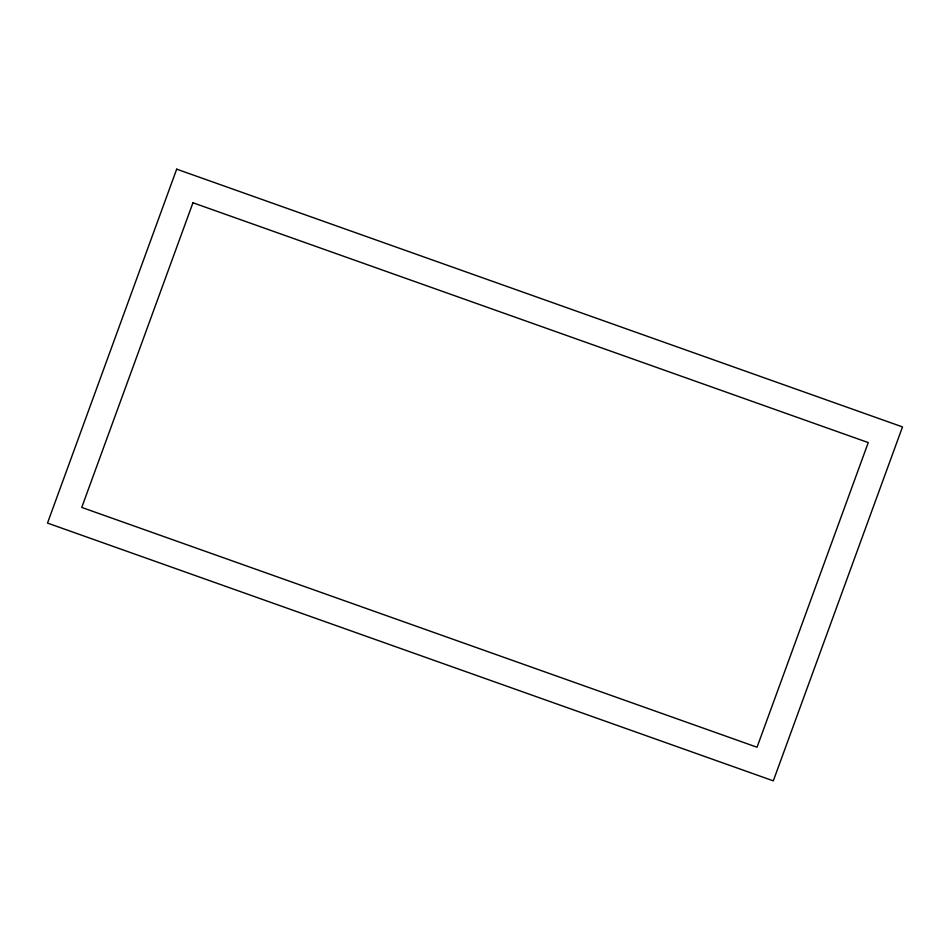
<?xml version="1.0" encoding="UTF-8"?>
<svg xmlns="http://www.w3.org/2000/svg" width="950" height="950" viewBox="0 0 950 950"><rect width="100%" height="100%" fill="white"/><g stroke="black" fill="none" stroke-linecap="round" stroke-linejoin="round"><path stroke-width="1.43" d="M176.688 169.159L47.5 523.082L773.312 780.841L902.5 426.918L176.688 169.159M192.957 202.766L81.748 507.419L757.043 747.234L868.252 442.581L192.957 202.766"/></g></svg>
